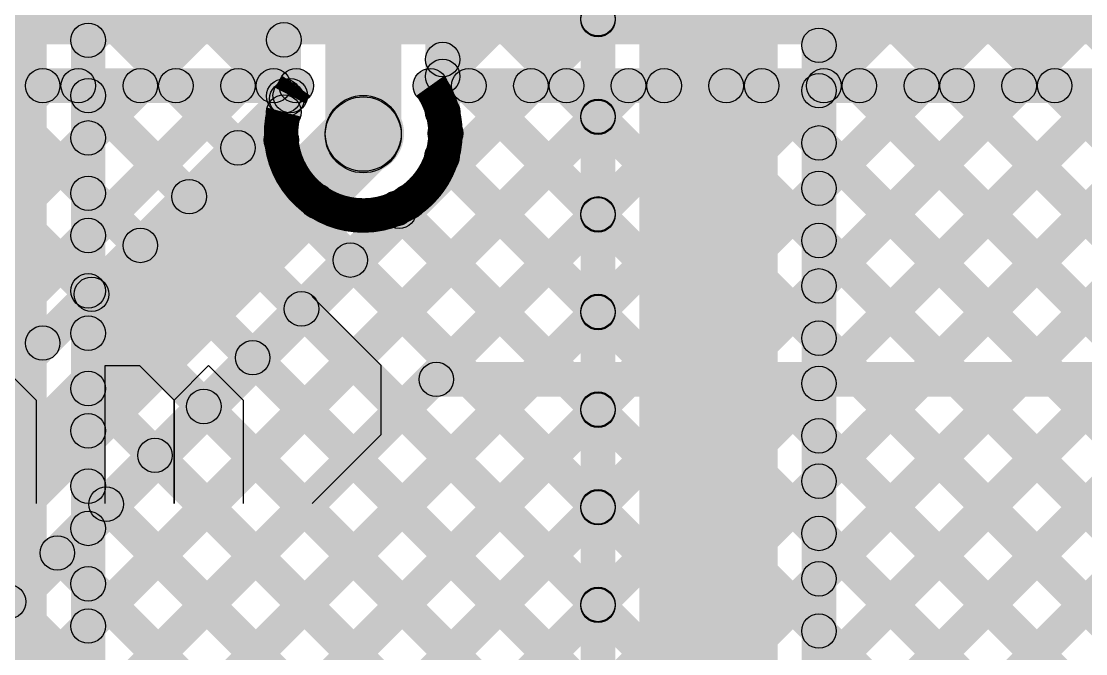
# Model space of a CAD drawing. Header units: millimetres. Extents: x -0.22 to 4.11, y -0.25 to 2.01.
# Drawn here: x 2.0542 to 2.3625, y 1.1756 to 1.3589 of the extents above; entities that cross this region are included whole.
import ezdxf

# ---------------------------------------------------------------- set-up
doc = ezdxf.new("R2010")
doc.units = ezdxf.units.MM
doc.header["$MEASUREMENT"] = 0
for name, color, linetype in [('BottomLayer', 5, 'Continuous'), ('Mechanical1', 6, 'Continuous'), ('TopLayer', 1, 'Continuous'), ('ViaHoleLayer', 16, 'Continuous')]:
    doc.layers.add(name, color=color, linetype=linetype)

msp = doc.modelspace()

# ---------------------------------------------------------------- hatches: boundary and pattern name
at = {"layer": 'BottomLayer'}
for points in [[(2.16422, 1.32642), (2.14222, 1.32642), (2.14222, 1.77713), (2.16422, 1.77713)], [(2.27322, 0.93203), (2.23322, 0.93203), (2.23322, 1.77713), (2.27322, 1.77713)], [(2.28875, 1.33525), (2.28168, 1.34232), (2.687, 1.74763), (2.69407, 1.74056)], [(2.28875, 1.33525), (2.28168, 1.34232), (2.687, 1.74763), (2.69407, 1.74056)], [(2.28875, 1.30696), (2.28168, 1.31403), (2.71527, 1.74762), (2.72234, 1.74055)], [(2.28875, 1.30696), (2.28168, 1.31403), (2.71527, 1.74762), (2.72234, 1.74055)], [(2.28875, 1.27868), (2.28168, 1.28575), (2.74354, 1.7476), (2.75061, 1.74053)], [(2.28875, 1.27868), (2.28168, 1.28575), (2.74354, 1.7476), (2.75061, 1.74053)], [(2.28875, 1.25039), (2.28168, 1.25746), (2.77181, 1.74759), (2.77888, 1.74052)], [(2.28875, 1.25039), (2.28168, 1.25746), (2.77181, 1.74759), (2.77888, 1.74052)], [(2.28875, 1.22211), (2.28168, 1.22918), (2.80007, 1.74757), (2.80715, 1.7405)], [(2.28875, 1.22211), (2.28168, 1.22918), (2.80007, 1.74757), (2.80715, 1.7405)], [(2.28875, 1.19382), (2.28168, 1.2009), (2.82834, 1.74756), (2.83542, 1.74049)], [(2.28875, 1.19382), (2.28168, 1.2009), (2.82834, 1.74756), (2.83542, 1.74049)], [(2.28875, 1.16554), (2.28168, 1.17261), (2.85661, 1.74754), (2.86369, 1.74047)], [(2.28875, 1.16554), (2.28168, 1.17261), (2.85661, 1.74754), (2.86369, 1.74047)], [(2.28875, 1.13726), (2.28168, 1.14433), (2.88488, 1.74753), (2.89195, 1.74046)], [(2.28875, 1.13726), (2.28168, 1.14433), (2.88488, 1.74753), (2.89195, 1.74046)], [(2.28875, 1.10897), (2.28168, 1.11604), (2.91315, 1.74751), (2.92022, 1.74044)], [(2.28875, 1.10897), (2.28168, 1.11604), (2.91315, 1.74751), (2.92022, 1.74044)], [(2.22622, 0.94529), (2.21622, 0.94529), (2.21622, 1.74434), (2.22622, 1.74434)], [(2.22622, 0.94529), (2.21622, 0.94529), (2.21622, 1.74434), (2.22622, 1.74434)], [(2.29022, 0.93203), (2.28022, 0.93203), (2.28022, 1.74431), (2.29022, 1.74431)], [(2.29022, 0.93203), (2.28022, 0.93203), (2.28022, 1.74431), (2.29022, 1.74431)], [(2.13522, 1.33258), (2.12522, 1.33258), (2.12522, 1.74021), (2.13522, 1.74021)], [(2.13522, 1.33258), (2.12522, 1.33258), (2.12522, 1.74021), (2.13522, 1.74021)], [(2.18122, 1.33258), (2.17122, 1.33258), (2.17122, 1.74021), (2.18122, 1.74021)], [(2.18122, 1.33258), (2.17122, 1.33258), (2.17122, 1.74021), (2.18122, 1.74021)], [(2.06153, 0.97772), (2.03953, 0.97772), (2.03953, 1.69911), (2.06153, 1.69911)], [(2.07853, 0.97772), (2.06853, 0.97772), (2.06853, 1.6922), (2.07853, 1.6922)], [(2.07853, 0.97772), (2.06853, 0.97772), (2.06853, 1.6922), (2.07853, 1.6922)], [(2.28168, 1.43324), (2.28875, 1.44031), (3.71114, 0.01792), (3.70407, 0.01085)], [(2.28168, 1.43324), (2.28875, 1.44031), (3.71114, 0.01792), (3.70407, 0.01085)], [(2.07707, 1.34983), (2.07, 1.35691), (2.12668, 1.41359), (2.13375, 1.40652)], [(2.07707, 1.34983), (2.07, 1.35691), (2.12668, 1.41359), (2.13375, 1.40652)], [(2.28168, 1.40496), (2.28875, 1.41203), (3.68286, 0.01792), (3.67579, 0.01085)], [(2.28168, 1.40496), (2.28875, 1.41203), (3.68286, 0.01792), (3.67579, 0.01085)], [(2.17268, 1.40082), (2.17975, 1.40789), (2.22475, 1.36289), (2.21768, 1.35582)], [(2.17268, 1.40082), (2.17975, 1.40789), (2.22475, 1.36289), (2.21768, 1.35582)], [(2.07, 1.39037), (2.07707, 1.39744), (2.13375, 1.34076), (2.12668, 1.33368)], [(2.07, 1.39037), (2.07707, 1.39744), (2.13375, 1.34076), (2.12668, 1.33368)], [(2.17975, 1.33938), (2.17268, 1.34645), (2.21768, 1.39145), (2.22475, 1.38438)], [(2.17975, 1.33938), (2.17268, 1.34645), (2.21768, 1.39145), (2.22475, 1.38438)], [(2.07707, 1.32155), (2.07, 1.32862), (2.12668, 1.38531), (2.13375, 1.37824)], [(2.07707, 1.32155), (2.07, 1.32862), (2.12668, 1.38531), (2.13375, 1.37824)], [(2.28168, 1.37667), (2.28875, 1.38375), (3.65458, 0.01792), (3.6475, 0.01085)], [(2.28168, 1.37667), (2.28875, 1.38375), (3.65458, 0.01792), (3.6475, 0.01085)], [(2.17268, 1.37254), (2.17975, 1.37961), (2.22475, 1.33461), (2.21768, 1.32754)], [(2.17268, 1.37254), (2.17975, 1.37961), (2.22475, 1.33461), (2.21768, 1.32754)], [(2.07, 1.36208), (2.07707, 1.36916), (2.22475, 1.22147), (2.21768, 1.2144)], [(2.07, 1.36208), (2.07707, 1.36916), (2.22475, 1.22147), (2.21768, 1.2144)], [(2.07707, 1.20841), (2.07, 1.21548), (2.21768, 1.36317), (2.22475, 1.3561)], [(2.07707, 1.20841), (2.07, 1.21548), (2.21768, 1.36317), (2.22475, 1.3561)], [(2.07707, 1.29327), (2.07, 1.30034), (2.12668, 1.35702), (2.13375, 1.34995)], [(2.07707, 1.29327), (2.07, 1.30034), (2.12668, 1.35702), (2.13375, 1.34995)], [(2.28168, 1.34839), (2.28875, 1.35546), (3.62629, 0.01792), (3.61922, 0.01085)], [(2.28168, 1.34839), (2.28875, 1.35546), (3.62629, 0.01792), (3.61922, 0.01085)], [(2.17268, 1.34425), (2.17975, 1.35132), (2.22475, 1.30632), (2.21768, 1.29925)], [(2.17268, 1.34425), (2.17975, 1.35132), (2.22475, 1.30632), (2.21768, 1.29925)], [(2.07, 1.3338), (2.07707, 1.34087), (2.22475, 1.19319), (2.21768, 1.18612)], [(2.07, 1.3338), (2.07707, 1.34087), (2.22475, 1.19319), (2.21768, 1.18612)], [(2.07707, 1.18013), (2.07, 1.1872), (2.21768, 1.33489), (2.22475, 1.32781)], [(2.07707, 1.18013), (2.07, 1.1872), (2.21768, 1.33489), (2.22475, 1.32781)], [(2.07707, 1.26498), (2.07, 1.27205), (2.12595, 1.32801), (2.13302, 1.32094)], [(2.07707, 1.26498), (2.07, 1.27205), (2.12595, 1.32801), (2.13302, 1.32094)], [(2.28168, 1.32011), (2.28875, 1.32718), (3.59801, 0.01792), (3.59094, 0.01085)], [(2.28168, 1.32011), (2.28875, 1.32718), (3.59801, 0.01792), (3.59094, 0.01085)], [(2.17252, 1.31613), (2.17959, 1.3232), (2.22475, 1.27804), (2.21768, 1.27097)], [(2.17252, 1.31613), (2.17959, 1.3232), (2.22475, 1.27804), (2.21768, 1.27097)], [(2.07, 1.30552), (2.07707, 1.31259), (2.22475, 1.1649), (2.21768, 1.15783)], [(2.07, 1.30552), (2.07707, 1.31259), (2.22475, 1.1649), (2.21768, 1.15783)], [(2.07707, 1.2367), (2.07, 1.24377), (2.13641, 1.31018), (2.14348, 1.30311)], [(2.07707, 1.2367), (2.07, 1.24377), (2.13641, 1.31018), (2.14348, 1.30311)], [(2.15928, 1.30109), (2.16635, 1.30816), (2.22475, 1.24975), (2.21768, 1.24268)], [(2.15928, 1.30109), (2.16635, 1.30816), (2.22475, 1.24975), (2.21768, 1.24268)], [(2.07707, 1.15184), (2.07, 1.15892), (2.21768, 1.3066), (2.22475, 1.29953)], [(2.07707, 1.15184), (2.07, 1.15892), (2.21768, 1.3066), (2.22475, 1.29953)], [(2.28168, 1.29182), (2.28875, 1.29889), (3.56972, 0.01792), (3.56265, 0.01085)], [(2.28168, 1.29182), (2.28875, 1.29889), (3.56972, 0.01792), (3.56265, 0.01085)], [(2.07, 1.27723), (2.07707, 1.2843), (2.22475, 1.13662), (2.21768, 1.12955)], [(2.07, 1.27723), (2.07707, 1.2843), (2.22475, 1.13662), (2.21768, 1.12955)], [(2.07707, 1.12356), (2.07, 1.13063), (2.21768, 1.27832), (2.22475, 1.27125)], [(2.07707, 1.12356), (2.07, 1.13063), (2.21768, 1.27832), (2.22475, 1.27125)], [(2.28168, 1.26354), (2.28875, 1.27061), (3.54144, 0.01792), (3.53437, 0.01085)], [(2.28168, 1.26354), (2.28875, 1.27061), (3.54144, 0.01792), (3.53437, 0.01085)], [(2.07, 1.24895), (2.07707, 1.25602), (2.22475, 1.10833), (2.21768, 1.10126)], [(2.07, 1.24895), (2.07707, 1.25602), (2.22475, 1.10833), (2.21768, 1.10126)], [(2.07707, 1.09528), (2.07, 1.10235), (2.21768, 1.25003), (2.22475, 1.24296)], [(2.07707, 1.09528), (2.07, 1.10235), (2.21768, 1.25003), (2.22475, 1.24296)], [(2.28168, 1.23525), (2.28875, 1.24232), (3.51315, 0.01792), (3.50608, 0.01085)], [(2.28168, 1.23525), (2.28875, 1.24232), (3.51315, 0.01792), (3.50608, 0.01085)], [(2.07, 1.22066), (2.07707, 1.22773), (2.22475, 1.08005), (2.21768, 1.07298)], [(2.07, 1.22066), (2.07707, 1.22773), (2.22475, 1.08005), (2.21768, 1.07298)], [(2.07707, 1.06699), (2.07, 1.07406), (2.21768, 1.22175), (2.22475, 1.21468)], [(2.07707, 1.06699), (2.07, 1.07406), (2.21768, 1.22175), (2.22475, 1.21468)], [(2.28168, 1.20697), (2.28875, 1.21404), (3.48487, 0.01792), (3.4778, 0.01085)], [(2.28168, 1.20697), (2.28875, 1.21404), (3.48487, 0.01792), (3.4778, 0.01085)], [(2.07, 1.19238), (2.07707, 1.19945), (2.22475, 1.05176), (2.21768, 1.04469)], [(2.07, 1.19238), (2.07707, 1.19945), (2.22475, 1.05176), (2.21768, 1.04469)], [(2.07707, 1.03871), (2.07, 1.04578), (2.21768, 1.19346), (2.22475, 1.18639)], [(2.07707, 1.03871), (2.07, 1.04578), (2.21768, 1.19346), (2.22475, 1.18639)], [(2.28168, 1.17868), (2.28875, 1.18575), (3.45659, 0.01792), (3.44951, 0.01085)], [(2.28168, 1.17868), (2.28875, 1.18575), (3.45659, 0.01792), (3.44951, 0.01085)]]:
    msp.add_hatch(color=5, dxfattribs=at).paths.add_polyline_path(points)
h = msp.add_hatch(color=5, dxfattribs=at)
edge = h.paths.add_edge_path()
edge.add_arc((2.22122, 1.35963), 0.005, 0, 360)
h = msp.add_hatch(color=5, dxfattribs=at)
edge = h.paths.add_edge_path()
edge.add_arc((2.22122, 1.35963), 0.005, 0, 360)
h = msp.add_hatch(color=5, dxfattribs=at)
edge = h.paths.add_edge_path()
edge.add_arc((2.22122, 1.35936), 0.005, 0, 360)
h = msp.add_hatch(color=5, dxfattribs=at)
edge = h.paths.add_edge_path()
edge.add_arc((2.22122, 1.35936), 0.005, 0, 360)
h = msp.add_hatch(color=5, dxfattribs=at)
edge = h.paths.add_edge_path()
edge.add_arc((2.07353, 1.35337), 0.005, 0, 360)
h = msp.add_hatch(color=5, dxfattribs=at)
edge = h.paths.add_edge_path()
edge.add_arc((2.07353, 1.35337), 0.005, 0, 360)
h = msp.add_hatch(color=5, dxfattribs=at)
edge = h.paths.add_edge_path()
edge.add_arc((2.13022, 1.35349), 0.005, 0, 360)
h = msp.add_hatch(color=5, dxfattribs=at)
edge = h.paths.add_edge_path()
edge.add_arc((2.13022, 1.35349), 0.005, 0, 360)
h = msp.add_hatch(color=5, dxfattribs=at)
edge = h.paths.add_edge_path()
edge.add_arc((2.28522, 1.35193), 0.005, 0, 360)
h = msp.add_hatch(color=5, dxfattribs=at)
edge = h.paths.add_edge_path()
edge.add_arc((2.28522, 1.35193), 0.005, 0, 360)
h = msp.add_hatch(color=5, dxfattribs=at)
edge = h.paths.add_edge_path()
edge.add_arc((2.17622, 1.34779), 0.005, 0, 360)
h = msp.add_hatch(color=5, dxfattribs=at)
edge = h.paths.add_edge_path()
edge.add_arc((2.17622, 1.34779), 0.005, 0, 360)
h = msp.add_hatch(color=5, dxfattribs=at)
edge = h.paths.add_edge_path()
edge.add_arc((2.17622, 1.34292), 0.005, 0, 360)
h = msp.add_hatch(color=5, dxfattribs=at)
edge = h.paths.add_edge_path()
edge.add_arc((2.17622, 1.34292), 0.005, 0, 360)
h = msp.add_hatch(color=5, dxfattribs=at)
edge = h.paths.add_edge_path()
edge.add_arc((2.07353, 1.33734), 0.005, 0, 360)
h = msp.add_hatch(color=5, dxfattribs=at)
edge = h.paths.add_edge_path()
edge.add_arc((2.07353, 1.33734), 0.005, 0, 360)
h = msp.add_hatch(color=5, dxfattribs=at)
edge = h.paths.add_edge_path()
edge.add_arc((2.13022, 1.33722), 0.005, 0, 360)
h = msp.add_hatch(color=5, dxfattribs=at)
edge = h.paths.add_edge_path()
edge.add_arc((2.13022, 1.33722), 0.005, 0, 360)
h = msp.add_hatch(color=5, dxfattribs=at)
edge = h.paths.add_edge_path()
edge.add_arc((2.28522, 1.33878), 0.005, 0, 360)
h = msp.add_hatch(color=5, dxfattribs=at)
edge = h.paths.add_edge_path()
edge.add_arc((2.28522, 1.33878), 0.005, 0, 360)
h = msp.add_hatch(color=5, dxfattribs=at)
edge = h.paths.add_edge_path()
edge.add_arc((2.15322, 1.32642), 0.01181, 0, 360)
h = msp.add_hatch(color=5, dxfattribs=at)
edge = h.paths.add_edge_path()
edge.add_arc((2.13022, 1.33258), 0.005, 0, 360)
h = msp.add_hatch(color=5, dxfattribs=at)
edge = h.paths.add_edge_path()
edge.add_arc((2.13022, 1.33258), 0.005, 0, 360)
h = msp.add_hatch(color=5, dxfattribs=at)
edge = h.paths.add_edge_path()
edge.add_arc((2.13022, 1.33258), 0.005, 0, 360)
h = msp.add_hatch(color=5, dxfattribs=at)
edge = h.paths.add_edge_path()
edge.add_arc((2.13022, 1.33258), 0.005, 0, 360)
h = msp.add_hatch(color=5, dxfattribs=at)
edge = h.paths.add_edge_path()
edge.add_arc((2.15322, 1.32642), 0.011, 0, 360)
h = msp.add_hatch(color=5, dxfattribs=at)
edge = h.paths.add_edge_path()
edge.add_arc((2.17622, 1.33258), 0.005, 0, 360)
h = msp.add_hatch(color=5, dxfattribs=at)
edge = h.paths.add_edge_path()
edge.add_arc((2.17622, 1.33258), 0.005, 0, 360)
h = msp.add_hatch(color=5, dxfattribs=at)
edge = h.paths.add_edge_path()
edge.add_arc((2.17622, 1.33258), 0.005, 0, 360)
h = msp.add_hatch(color=5, dxfattribs=at)
edge = h.paths.add_edge_path()
edge.add_arc((2.17622, 1.33258), 0.005, 0, 360)
h = msp.add_hatch(color=5, dxfattribs=at)
edge = h.paths.add_edge_path()
edge.add_arc((2.22122, 1.33135), 0.005, 0, 360)
h = msp.add_hatch(color=5, dxfattribs=at)
edge = h.paths.add_edge_path()
edge.add_arc((2.22122, 1.33135), 0.005, 0, 360)
h = msp.add_hatch(color=5, dxfattribs=at)
edge = h.paths.add_edge_path()
edge.add_arc((2.22122, 1.33107), 0.005, 0, 360)
h = msp.add_hatch(color=5, dxfattribs=at)
edge = h.paths.add_edge_path()
edge.add_arc((2.22122, 1.33107), 0.005, 0, 360)
h = msp.add_hatch(color=5, dxfattribs=at)
edge = h.paths.add_edge_path()
edge.add_arc((2.07353, 1.32509), 0.005, 0, 360)
h = msp.add_hatch(color=5, dxfattribs=at)
edge = h.paths.add_edge_path()
edge.add_arc((2.07353, 1.32509), 0.005, 0, 360)
h = msp.add_hatch(color=5, dxfattribs=at)
edge = h.paths.add_edge_path()
edge.add_arc((2.12949, 1.32447), 0.005, 0, 360)
h = msp.add_hatch(color=5, dxfattribs=at)
edge = h.paths.add_edge_path()
edge.add_arc((2.12949, 1.32447), 0.005, 0, 360)
h = msp.add_hatch(color=5, dxfattribs=at)
edge = h.paths.add_edge_path()
edge.add_arc((2.17703, 1.32642), 0.005, 0, 360)
h = msp.add_hatch(color=5, dxfattribs=at)
edge = h.paths.add_edge_path()
edge.add_arc((2.17703, 1.32642), 0.005, 0, 360)
h = msp.add_hatch(color=5, dxfattribs=at)
edge = h.paths.add_edge_path()
edge.add_arc((2.17703, 1.32642), 0.005, 0, 360)
h = msp.add_hatch(color=5, dxfattribs=at)
edge = h.paths.add_edge_path()
edge.add_arc((2.17703, 1.32642), 0.005, 0, 360)
h = msp.add_hatch(color=5, dxfattribs=at)
edge = h.paths.add_edge_path()
edge.add_arc((2.28522, 1.32364), 0.005, 0, 360)
h = msp.add_hatch(color=5, dxfattribs=at)
edge = h.paths.add_edge_path()
edge.add_arc((2.28522, 1.32364), 0.005, 0, 360)
h = msp.add_hatch(color=5, dxfattribs=at)
edge = h.paths.add_edge_path()
edge.add_arc((2.17605, 1.31967), 0.005, 0, 360)
h = msp.add_hatch(color=5, dxfattribs=at)
edge = h.paths.add_edge_path()
edge.add_arc((2.17605, 1.31967), 0.005, 0, 360)
h = msp.add_hatch(color=5, dxfattribs=at)
edge = h.paths.add_edge_path()
edge.add_arc((2.07353, 1.30905), 0.005, 0, 360)
h = msp.add_hatch(color=5, dxfattribs=at)
edge = h.paths.add_edge_path()
edge.add_arc((2.07353, 1.30905), 0.005, 0, 360)
h = msp.add_hatch(color=5, dxfattribs=at)
edge = h.paths.add_edge_path()
edge.add_arc((2.28522, 1.3105), 0.005, 0, 360)
h = msp.add_hatch(color=5, dxfattribs=at)
edge = h.paths.add_edge_path()
edge.add_arc((2.28522, 1.3105), 0.005, 0, 360)
h = msp.add_hatch(color=5, dxfattribs=at)
edge = h.paths.add_edge_path()
edge.add_arc((2.13995, 1.30665), 0.005, 0, 360)
h = msp.add_hatch(color=5, dxfattribs=at)
edge = h.paths.add_edge_path()
edge.add_arc((2.13995, 1.30665), 0.005, 0, 360)
h = msp.add_hatch(color=5, dxfattribs=at)
edge = h.paths.add_edge_path()
edge.add_arc((2.16281, 1.30462), 0.005, 0, 360)
h = msp.add_hatch(color=5, dxfattribs=at)
edge = h.paths.add_edge_path()
edge.add_arc((2.16281, 1.30462), 0.005, 0, 360)
h = msp.add_hatch(color=5, dxfattribs=at)
edge = h.paths.add_edge_path()
edge.add_arc((2.22122, 1.30307), 0.005, 0, 360)
h = msp.add_hatch(color=5, dxfattribs=at)
edge = h.paths.add_edge_path()
edge.add_arc((2.22122, 1.30307), 0.005, 0, 360)
h = msp.add_hatch(color=5, dxfattribs=at)
edge = h.paths.add_edge_path()
edge.add_arc((2.22122, 1.30279), 0.005, 0, 360)
h = msp.add_hatch(color=5, dxfattribs=at)
edge = h.paths.add_edge_path()
edge.add_arc((2.22122, 1.30279), 0.005, 0, 360)
h = msp.add_hatch(color=5, dxfattribs=at)
edge = h.paths.add_edge_path()
edge.add_arc((2.07353, 1.2968), 0.005, 0, 360)
h = msp.add_hatch(color=5, dxfattribs=at)
edge = h.paths.add_edge_path()
edge.add_arc((2.07353, 1.2968), 0.005, 0, 360)
h = msp.add_hatch(color=5, dxfattribs=at)
edge = h.paths.add_edge_path()
edge.add_arc((2.28522, 1.29536), 0.005, 0, 360)
h = msp.add_hatch(color=5, dxfattribs=at)
edge = h.paths.add_edge_path()
edge.add_arc((2.28522, 1.29536), 0.005, 0, 360)
h = msp.add_hatch(color=5, dxfattribs=at)
edge = h.paths.add_edge_path()
edge.add_arc((2.28522, 1.28221), 0.005, 0, 360)
h = msp.add_hatch(color=5, dxfattribs=at)
edge = h.paths.add_edge_path()
edge.add_arc((2.28522, 1.28221), 0.005, 0, 360)
h = msp.add_hatch(color=5, dxfattribs=at)
edge = h.paths.add_edge_path()
edge.add_arc((2.07353, 1.28077), 0.005, 0, 360)
h = msp.add_hatch(color=5, dxfattribs=at)
edge = h.paths.add_edge_path()
edge.add_arc((2.07353, 1.28077), 0.005, 0, 360)
h = msp.add_hatch(color=5, dxfattribs=at)
edge = h.paths.add_edge_path()
edge.add_arc((2.22122, 1.27478), 0.005, 0, 360)
h = msp.add_hatch(color=5, dxfattribs=at)
edge = h.paths.add_edge_path()
edge.add_arc((2.22122, 1.27478), 0.005, 0, 360)
h = msp.add_hatch(color=5, dxfattribs=at)
edge = h.paths.add_edge_path()
edge.add_arc((2.22122, 1.2745), 0.005, 0, 360)
h = msp.add_hatch(color=5, dxfattribs=at)
edge = h.paths.add_edge_path()
edge.add_arc((2.22122, 1.2745), 0.005, 0, 360)
h = msp.add_hatch(color=5, dxfattribs=at)
edge = h.paths.add_edge_path()
edge.add_arc((2.07353, 1.26852), 0.005, 0, 360)
h = msp.add_hatch(color=5, dxfattribs=at)
edge = h.paths.add_edge_path()
edge.add_arc((2.07353, 1.26852), 0.005, 0, 360)
h = msp.add_hatch(color=5, dxfattribs=at)
edge = h.paths.add_edge_path()
edge.add_arc((2.28522, 1.26707), 0.005, 0, 360)
h = msp.add_hatch(color=5, dxfattribs=at)
edge = h.paths.add_edge_path()
edge.add_arc((2.28522, 1.26707), 0.005, 0, 360)
h = msp.add_hatch(color=5, dxfattribs=at)
edge = h.paths.add_edge_path()
edge.add_arc((2.28522, 1.25393), 0.005, 0, 360)
h = msp.add_hatch(color=5, dxfattribs=at)
edge = h.paths.add_edge_path()
edge.add_arc((2.28522, 1.25393), 0.005, 0, 360)
h = msp.add_hatch(color=5, dxfattribs=at)
edge = h.paths.add_edge_path()
edge.add_arc((2.07353, 1.25248), 0.005, 0, 360)
h = msp.add_hatch(color=5, dxfattribs=at)
edge = h.paths.add_edge_path()
edge.add_arc((2.07353, 1.25248), 0.005, 0, 360)
h = msp.add_hatch(color=5, dxfattribs=at)
edge = h.paths.add_edge_path()
edge.add_arc((2.22122, 1.2465), 0.005, 0, 360)
h = msp.add_hatch(color=5, dxfattribs=at)
edge = h.paths.add_edge_path()
edge.add_arc((2.22122, 1.2465), 0.005, 0, 360)
h = msp.add_hatch(color=5, dxfattribs=at)
edge = h.paths.add_edge_path()
edge.add_arc((2.22122, 1.24622), 0.005, 0, 360)
h = msp.add_hatch(color=5, dxfattribs=at)
edge = h.paths.add_edge_path()
edge.add_arc((2.22122, 1.24622), 0.005, 0, 360)
h = msp.add_hatch(color=5, dxfattribs=at)
edge = h.paths.add_edge_path()
edge.add_arc((2.07353, 1.24023), 0.005, 0, 360)
h = msp.add_hatch(color=5, dxfattribs=at)
edge = h.paths.add_edge_path()
edge.add_arc((2.07353, 1.24023), 0.005, 0, 360)
h = msp.add_hatch(color=5, dxfattribs=at)
edge = h.paths.add_edge_path()
edge.add_arc((2.28522, 1.23879), 0.005, 0, 360)
h = msp.add_hatch(color=5, dxfattribs=at)
edge = h.paths.add_edge_path()
edge.add_arc((2.28522, 1.23879), 0.005, 0, 360)
h = msp.add_hatch(color=5, dxfattribs=at)
edge = h.paths.add_edge_path()
edge.add_arc((2.28522, 1.22564), 0.005, 0, 360)
h = msp.add_hatch(color=5, dxfattribs=at)
edge = h.paths.add_edge_path()
edge.add_arc((2.28522, 1.22564), 0.005, 0, 360)
h = msp.add_hatch(color=5, dxfattribs=at)
edge = h.paths.add_edge_path()
edge.add_arc((2.07353, 1.2242), 0.005, 0, 360)
h = msp.add_hatch(color=5, dxfattribs=at)
edge = h.paths.add_edge_path()
edge.add_arc((2.07353, 1.2242), 0.005, 0, 360)
h = msp.add_hatch(color=5, dxfattribs=at)
edge = h.paths.add_edge_path()
edge.add_arc((2.22122, 1.21821), 0.005, 0, 360)
h = msp.add_hatch(color=5, dxfattribs=at)
edge = h.paths.add_edge_path()
edge.add_arc((2.22122, 1.21821), 0.005, 0, 360)
h = msp.add_hatch(color=5, dxfattribs=at)
edge = h.paths.add_edge_path()
edge.add_arc((2.22122, 1.21794), 0.005, 0, 360)
h = msp.add_hatch(color=5, dxfattribs=at)
edge = h.paths.add_edge_path()
edge.add_arc((2.22122, 1.21794), 0.005, 0, 360)
h = msp.add_hatch(color=5, dxfattribs=at)
edge = h.paths.add_edge_path()
edge.add_arc((2.07353, 1.21195), 0.005, 0, 360)
h = msp.add_hatch(color=5, dxfattribs=at)
edge = h.paths.add_edge_path()
edge.add_arc((2.07353, 1.21195), 0.005, 0, 360)
h = msp.add_hatch(color=5, dxfattribs=at)
edge = h.paths.add_edge_path()
edge.add_arc((2.28522, 1.2105), 0.005, 0, 360)
h = msp.add_hatch(color=5, dxfattribs=at)
edge = h.paths.add_edge_path()
edge.add_arc((2.28522, 1.2105), 0.005, 0, 360)
h = msp.add_hatch(color=5, dxfattribs=at)
edge = h.paths.add_edge_path()
edge.add_arc((2.07353, 1.19591), 0.005, 0, 360)
h = msp.add_hatch(color=5, dxfattribs=at)
edge = h.paths.add_edge_path()
edge.add_arc((2.07353, 1.19591), 0.005, 0, 360)
h = msp.add_hatch(color=5, dxfattribs=at)
edge = h.paths.add_edge_path()
edge.add_arc((2.28522, 1.19736), 0.005, 0, 360)
h = msp.add_hatch(color=5, dxfattribs=at)
edge = h.paths.add_edge_path()
edge.add_arc((2.28522, 1.19736), 0.005, 0, 360)
h = msp.add_hatch(color=5, dxfattribs=at)
edge = h.paths.add_edge_path()
edge.add_arc((2.22122, 1.18993), 0.005, 0, 360)
h = msp.add_hatch(color=5, dxfattribs=at)
edge = h.paths.add_edge_path()
edge.add_arc((2.22122, 1.18993), 0.005, 0, 360)
h = msp.add_hatch(color=5, dxfattribs=at)
edge = h.paths.add_edge_path()
edge.add_arc((2.22122, 1.18965), 0.005, 0, 360)
h = msp.add_hatch(color=5, dxfattribs=at)
edge = h.paths.add_edge_path()
edge.add_arc((2.22122, 1.18965), 0.005, 0, 360)
h = msp.add_hatch(color=5, dxfattribs=at)
edge = h.paths.add_edge_path()
edge.add_arc((2.07353, 1.18366), 0.005, 0, 360)
h = msp.add_hatch(color=5, dxfattribs=at)
edge = h.paths.add_edge_path()
edge.add_arc((2.07353, 1.18366), 0.005, 0, 360)
h = msp.add_hatch(color=5, dxfattribs=at)
edge = h.paths.add_edge_path()
edge.add_arc((2.28522, 1.18222), 0.005, 0, 360)
h = msp.add_hatch(color=5, dxfattribs=at)
edge = h.paths.add_edge_path()
edge.add_arc((2.28522, 1.18222), 0.005, 0, 360)
at = {"layer": 'Mechanical1'}
h = msp.add_hatch(color=6, dxfattribs=at)
edge = h.paths.add_edge_path()
edge.add_arc((2.17439, 1.25513), 0.005, 0, 360)
msp.add_hatch(color=6, dxfattribs=at).paths.add_polyline_path([(2.17439, 1.25013), (2.17439, 1.26013), (3.09542, 1.26013), (3.09542, 1.25013)])
at = {"layer": 'TopLayer'}
for points in [[(1.91627, 1.35221), (1.91627, 1.37421), (3.54317, 1.37421), (3.54317, 1.35221)], [(1.91627, 1.33521), (1.91627, 1.34521), (2.13381, 1.34521), (2.13381, 1.33521)], [(1.91627, 1.33521), (1.91627, 1.34521), (2.13381, 1.34521), (2.13381, 1.33521)], [(2.17263, 1.33521), (2.17263, 1.34521), (3.54317, 1.34521), (3.54317, 1.33521)], [(2.17263, 1.33521), (2.17263, 1.34521), (3.54317, 1.34521), (3.54317, 1.33521)], [(1.77975, 1.05252), (1.77268, 1.05959), (2.05683, 1.34374), (2.0639, 1.33667)], [(1.77975, 0.99595), (1.77268, 1.00302), (2.1134, 1.34374), (2.12047, 1.33667)], [(1.77975, 1.02424), (1.77268, 1.03131), (2.08512, 1.34374), (2.09219, 1.33667)], [(1.77975, 1.05252), (1.77268, 1.05959), (2.05683, 1.34374), (2.0639, 1.33667)], [(1.77975, 0.99595), (1.77268, 1.00302), (2.1134, 1.34374), (2.12047, 1.33667)], [(1.77975, 1.02424), (1.77268, 1.03131), (2.08512, 1.34374), (2.09219, 1.33667)], [(1.88207, 1.01341), (1.875, 1.02048), (2.19825, 1.34374), (2.20533, 1.33667)], [(1.88207, 0.98513), (1.875, 0.9922), (2.22654, 1.34374), (2.23361, 1.33667)], [(1.88207, 1.01341), (1.875, 1.02048), (2.19825, 1.34374), (2.20533, 1.33667)], [(1.88207, 0.98513), (1.875, 0.9922), (2.22654, 1.34374), (2.23361, 1.33667)], [(1.96071, 1.03549), (1.95364, 1.04256), (2.25482, 1.34374), (2.26189, 1.33667)], [(1.96071, 1.03549), (1.95364, 1.04256), (2.25482, 1.34374), (2.26189, 1.33667)], [(1.97739, 1.02388), (1.97032, 1.03095), (2.28311, 1.34374), (2.29018, 1.33667)], [(1.97739, 1.02388), (1.97032, 1.03095), (2.28311, 1.34374), (2.29018, 1.33667)], [(1.98227, 1.33667), (1.98934, 1.34374), (2.0639, 1.26919), (2.05683, 1.26212)], [(1.98227, 1.33667), (1.98934, 1.34374), (2.0639, 1.26919), (2.05683, 1.26212)], [(1.98965, 1.00786), (1.98258, 1.01493), (2.31139, 1.34374), (2.31846, 1.33667)], [(1.98965, 1.00786), (1.98258, 1.01493), (2.31139, 1.34374), (2.31846, 1.33667)], [(1.99099, 0.86778), (1.98392, 0.87485), (2.45281, 1.34374), (2.45988, 1.33667)], [(1.99099, 0.83949), (1.98392, 0.84656), (2.4811, 1.34374), (2.48817, 1.33667)], [(1.99099, 0.92434), (1.98392, 0.93142), (2.39624, 1.34374), (2.40332, 1.33667)], [(1.99099, 0.98091), (1.98392, 0.98798), (2.33968, 1.34374), (2.34675, 1.33667)], [(1.99099, 0.81121), (1.98392, 0.81828), (2.50938, 1.34374), (2.51645, 1.33667)], [(1.99099, 0.95263), (1.98392, 0.9597), (2.36796, 1.34374), (2.37503, 1.33667)], [(1.99099, 0.89606), (1.98392, 0.90313), (2.42453, 1.34374), (2.4316, 1.33667)], [(1.99099, 0.86778), (1.98392, 0.87485), (2.45281, 1.34374), (2.45988, 1.33667)], [(1.99099, 0.83949), (1.98392, 0.84656), (2.4811, 1.34374), (2.48817, 1.33667)], [(1.99099, 0.92434), (1.98392, 0.93142), (2.39624, 1.34374), (2.40332, 1.33667)], [(1.99099, 0.98091), (1.98392, 0.98798), (2.33968, 1.34374), (2.34675, 1.33667)], [(1.99099, 0.81121), (1.98392, 0.81828), (2.50938, 1.34374), (2.51645, 1.33667)], [(1.99099, 0.95263), (1.98392, 0.9597), (2.36796, 1.34374), (2.37503, 1.33667)], [(1.99099, 0.89606), (1.98392, 0.90313), (2.42453, 1.34374), (2.4316, 1.33667)], [(2.01056, 1.33667), (2.01763, 1.34374), (2.07804, 1.28333), (2.07097, 1.27626)], [(2.01056, 1.33667), (2.01763, 1.34374), (2.07804, 1.28333), (2.07097, 1.27626)], [(2.03884, 1.33667), (2.04591, 1.34374), (2.09218, 1.29747), (2.08511, 1.2904)], [(2.03884, 1.33667), (2.04591, 1.34374), (2.09218, 1.29747), (2.08511, 1.2904)], [(2.06713, 1.33667), (2.0742, 1.34374), (2.10633, 1.31161), (2.09926, 1.30454)], [(2.06713, 1.33667), (2.0742, 1.34374), (2.10633, 1.31161), (2.09926, 1.30454)], [(2.09541, 1.33667), (2.10248, 1.34374), (2.12047, 1.32576), (2.1134, 1.31868)], [(2.09541, 1.33667), (2.10248, 1.34374), (2.12047, 1.32576), (2.1134, 1.31868)], [(2.1237, 1.33667), (2.13077, 1.34374), (2.13461, 1.3399), (2.12754, 1.33283)], [(2.1237, 1.33667), (2.13077, 1.34374), (2.13461, 1.3399), (2.12754, 1.33283)], [(2.18026, 1.33667), (2.18734, 1.34374), (2.83486, 0.69622), (2.82779, 0.68915)], [(2.18026, 1.33667), (2.18734, 1.34374), (2.83486, 0.69622), (2.82779, 0.68915)], [(2.20855, 1.33667), (2.21562, 1.34374), (2.86314, 0.69622), (2.85607, 0.68915)], [(2.20855, 1.33667), (2.21562, 1.34374), (2.86314, 0.69622), (2.85607, 0.68915)], [(2.23683, 1.33667), (2.2439, 1.34374), (2.89142, 0.69622), (2.88435, 0.68915)], [(2.23683, 1.33667), (2.2439, 1.34374), (2.89142, 0.69622), (2.88435, 0.68915)], [(2.26512, 1.33667), (2.27219, 1.34374), (2.91971, 0.69622), (2.91264, 0.68915)], [(2.26512, 1.33667), (2.27219, 1.34374), (2.91971, 0.69622), (2.91264, 0.68915)], [(2.2934, 1.33667), (2.30047, 1.34374), (2.94799, 0.69622), (2.94092, 0.68915)], [(2.2934, 1.33667), (2.30047, 1.34374), (2.94799, 0.69622), (2.94092, 0.68915)], [(2.32169, 1.33667), (2.32876, 1.34374), (2.97628, 0.69622), (2.96921, 0.68915)], [(2.32169, 1.33667), (2.32876, 1.34374), (2.97628, 0.69622), (2.96921, 0.68915)], [(2.34997, 1.33667), (2.35704, 1.34374), (3.00456, 0.69622), (2.99749, 0.68915)], [(2.34997, 1.33667), (2.35704, 1.34374), (3.00456, 0.69622), (2.99749, 0.68915)], [(1.8428, 1.04102), (1.83573, 1.04809), (2.12853, 1.34089), (2.1356, 1.33382)], [(1.8428, 1.04102), (1.83573, 1.04809), (2.12853, 1.34089), (2.1356, 1.33382)], [(1.86331, 1.02051), (1.84775, 1.03607), (2.14544, 1.33376), (2.161, 1.3182)], [(2.16422, 1.32598), (2.14222, 1.32598), (2.14222, 1.32642), (2.16422, 1.32642)], [(2.17252, 1.31613), (2.17959, 1.3232), (2.80657, 0.69622), (2.7995, 0.68915)], [(2.17252, 1.31613), (2.17959, 1.3232), (2.80657, 0.69622), (2.7995, 0.68915)], [(1.88207, 1.01523), (1.875, 1.0223), (2.16273, 1.31003), (2.1698, 1.30296)], [(1.88207, 1.01523), (1.875, 1.0223), (2.16273, 1.31003), (2.1698, 1.30296)], [(2.16007, 1.3003), (2.16714, 1.30737), (2.77829, 0.69622), (2.77122, 0.68915)], [(2.16007, 1.3003), (2.16714, 1.30737), (2.77829, 0.69622), (2.77122, 0.68915)], [(2.14592, 1.28616), (2.153, 1.29323), (2.75, 0.69622), (2.74293, 0.68915)], [(2.14592, 1.28616), (2.153, 1.29323), (2.75, 0.69622), (2.74293, 0.68915)], [(2.13178, 1.27202), (2.13885, 1.27909), (2.72172, 0.69622), (2.71465, 0.68915)], [(2.13178, 1.27202), (2.13885, 1.27909), (2.72172, 0.69622), (2.71465, 0.68915)], [(2.11764, 1.25787), (2.12471, 1.26494), (2.69343, 0.69622), (2.68636, 0.68915)], [(2.11764, 1.25787), (2.12471, 1.26494), (2.69343, 0.69622), (2.68636, 0.68915)], [(2.1035, 1.24373), (2.11057, 1.2508), (2.66515, 0.69622), (2.65808, 0.68915)], [(2.1035, 1.24373), (2.11057, 1.2508), (2.66515, 0.69622), (2.65808, 0.68915)], [(2.08936, 1.22959), (2.09643, 1.23666), (2.63687, 0.69622), (2.62979, 0.68915)], [(2.08936, 1.22959), (2.09643, 1.23666), (2.63687, 0.69622), (2.62979, 0.68915)], [(2.07521, 1.21545), (2.08228, 1.22252), (2.60858, 0.69622), (2.60151, 0.68915)], [(2.07521, 1.21545), (2.08228, 1.22252), (2.60858, 0.69622), (2.60151, 0.68915)], [(2.06107, 1.2013), (2.06814, 1.20838), (2.5803, 0.69622), (2.57323, 0.68915)], [(2.06107, 1.2013), (2.06814, 1.20838), (2.5803, 0.69622), (2.57323, 0.68915)], [(2.04693, 1.18716), (2.054, 1.19423), (2.55201, 0.69622), (2.54494, 0.68915)], [(2.04693, 1.18716), (2.054, 1.19423), (2.55201, 0.69622), (2.54494, 0.68915)]]:
    msp.add_hatch(color=1, dxfattribs=at).paths.add_polyline_path(points)
h = msp.add_hatch(color=1, dxfattribs=at)
edge = h.paths.add_edge_path()
edge.add_arc((2.06037, 1.34021), 0.005, 0, 360)
h = msp.add_hatch(color=1, dxfattribs=at)
edge = h.paths.add_edge_path()
edge.add_arc((2.06037, 1.34021), 0.005, 0, 360)
h = msp.add_hatch(color=1, dxfattribs=at)
edge = h.paths.add_edge_path()
edge.add_arc((2.07066, 1.34021), 0.005, 0, 360)
h = msp.add_hatch(color=1, dxfattribs=at)
edge = h.paths.add_edge_path()
edge.add_arc((2.07066, 1.34021), 0.005, 0, 360)
h = msp.add_hatch(color=1, dxfattribs=at)
edge = h.paths.add_edge_path()
edge.add_arc((2.08865, 1.34021), 0.005, 0, 360)
h = msp.add_hatch(color=1, dxfattribs=at)
edge = h.paths.add_edge_path()
edge.add_arc((2.08865, 1.34021), 0.005, 0, 360)
h = msp.add_hatch(color=1, dxfattribs=at)
edge = h.paths.add_edge_path()
edge.add_arc((2.09895, 1.34021), 0.005, 0, 360)
h = msp.add_hatch(color=1, dxfattribs=at)
edge = h.paths.add_edge_path()
edge.add_arc((2.09895, 1.34021), 0.005, 0, 360)
h = msp.add_hatch(color=1, dxfattribs=at)
edge = h.paths.add_edge_path()
edge.add_arc((2.11694, 1.34021), 0.005, 0, 360)
h = msp.add_hatch(color=1, dxfattribs=at)
edge = h.paths.add_edge_path()
edge.add_arc((2.11694, 1.34021), 0.005, 0, 360)
h = msp.add_hatch(color=1, dxfattribs=at)
edge = h.paths.add_edge_path()
edge.add_arc((2.12723, 1.34021), 0.005, 0, 360)
h = msp.add_hatch(color=1, dxfattribs=at)
edge = h.paths.add_edge_path()
edge.add_arc((2.12723, 1.34021), 0.005, 0, 360)
h = msp.add_hatch(color=1, dxfattribs=at)
edge = h.paths.add_edge_path()
edge.add_arc((2.13381, 1.34021), 0.005, 0, 360)
h = msp.add_hatch(color=1, dxfattribs=at)
edge = h.paths.add_edge_path()
edge.add_arc((2.13381, 1.34021), 0.005, 0, 360)
h = msp.add_hatch(color=1, dxfattribs=at)
edge = h.paths.add_edge_path()
edge.add_arc((2.13381, 1.34021), 0.005, 0, 360)
h = msp.add_hatch(color=1, dxfattribs=at)
edge = h.paths.add_edge_path()
edge.add_arc((2.13381, 1.34021), 0.005, 0, 360)
h = msp.add_hatch(color=1, dxfattribs=at)
edge = h.paths.add_edge_path()
edge.add_arc((2.17263, 1.34021), 0.005, 0, 360)
h = msp.add_hatch(color=1, dxfattribs=at)
edge = h.paths.add_edge_path()
edge.add_arc((2.17263, 1.34021), 0.005, 0, 360)
h = msp.add_hatch(color=1, dxfattribs=at)
edge = h.paths.add_edge_path()
edge.add_arc((2.17263, 1.34021), 0.005, 0, 360)
h = msp.add_hatch(color=1, dxfattribs=at)
edge = h.paths.add_edge_path()
edge.add_arc((2.17263, 1.34021), 0.005, 0, 360)
h = msp.add_hatch(color=1, dxfattribs=at)
edge = h.paths.add_edge_path()
edge.add_arc((2.1838, 1.34021), 0.005, 0, 360)
h = msp.add_hatch(color=1, dxfattribs=at)
edge = h.paths.add_edge_path()
edge.add_arc((2.1838, 1.34021), 0.005, 0, 360)
h = msp.add_hatch(color=1, dxfattribs=at)
edge = h.paths.add_edge_path()
edge.add_arc((2.20179, 1.34021), 0.005, 0, 360)
h = msp.add_hatch(color=1, dxfattribs=at)
edge = h.paths.add_edge_path()
edge.add_arc((2.20179, 1.34021), 0.005, 0, 360)
h = msp.add_hatch(color=1, dxfattribs=at)
edge = h.paths.add_edge_path()
edge.add_arc((2.21208, 1.34021), 0.005, 0, 360)
h = msp.add_hatch(color=1, dxfattribs=at)
edge = h.paths.add_edge_path()
edge.add_arc((2.21208, 1.34021), 0.005, 0, 360)
h = msp.add_hatch(color=1, dxfattribs=at)
edge = h.paths.add_edge_path()
edge.add_arc((2.23007, 1.34021), 0.005, 0, 360)
h = msp.add_hatch(color=1, dxfattribs=at)
edge = h.paths.add_edge_path()
edge.add_arc((2.23007, 1.34021), 0.005, 0, 360)
h = msp.add_hatch(color=1, dxfattribs=at)
edge = h.paths.add_edge_path()
edge.add_arc((2.24037, 1.34021), 0.005, 0, 360)
h = msp.add_hatch(color=1, dxfattribs=at)
edge = h.paths.add_edge_path()
edge.add_arc((2.24037, 1.34021), 0.005, 0, 360)
h = msp.add_hatch(color=1, dxfattribs=at)
edge = h.paths.add_edge_path()
edge.add_arc((2.25836, 1.34021), 0.005, 0, 360)
h = msp.add_hatch(color=1, dxfattribs=at)
edge = h.paths.add_edge_path()
edge.add_arc((2.25836, 1.34021), 0.005, 0, 360)
h = msp.add_hatch(color=1, dxfattribs=at)
edge = h.paths.add_edge_path()
edge.add_arc((2.26865, 1.34021), 0.005, 0, 360)
h = msp.add_hatch(color=1, dxfattribs=at)
edge = h.paths.add_edge_path()
edge.add_arc((2.26865, 1.34021), 0.005, 0, 360)
h = msp.add_hatch(color=1, dxfattribs=at)
edge = h.paths.add_edge_path()
edge.add_arc((2.28664, 1.34021), 0.005, 0, 360)
h = msp.add_hatch(color=1, dxfattribs=at)
edge = h.paths.add_edge_path()
edge.add_arc((2.28664, 1.34021), 0.005, 0, 360)
h = msp.add_hatch(color=1, dxfattribs=at)
edge = h.paths.add_edge_path()
edge.add_arc((2.29694, 1.34021), 0.005, 0, 360)
h = msp.add_hatch(color=1, dxfattribs=at)
edge = h.paths.add_edge_path()
edge.add_arc((2.29694, 1.34021), 0.005, 0, 360)
h = msp.add_hatch(color=1, dxfattribs=at)
edge = h.paths.add_edge_path()
edge.add_arc((2.31493, 1.34021), 0.005, 0, 360)
h = msp.add_hatch(color=1, dxfattribs=at)
edge = h.paths.add_edge_path()
edge.add_arc((2.31493, 1.34021), 0.005, 0, 360)
h = msp.add_hatch(color=1, dxfattribs=at)
edge = h.paths.add_edge_path()
edge.add_arc((2.32522, 1.34021), 0.005, 0, 360)
h = msp.add_hatch(color=1, dxfattribs=at)
edge = h.paths.add_edge_path()
edge.add_arc((2.32522, 1.34021), 0.005, 0, 360)
h = msp.add_hatch(color=1, dxfattribs=at)
edge = h.paths.add_edge_path()
edge.add_arc((2.34321, 1.34021), 0.005, 0, 360)
h = msp.add_hatch(color=1, dxfattribs=at)
edge = h.paths.add_edge_path()
edge.add_arc((2.34321, 1.34021), 0.005, 0, 360)
h = msp.add_hatch(color=1, dxfattribs=at)
edge = h.paths.add_edge_path()
edge.add_arc((2.35351, 1.34021), 0.005, 0, 360)
h = msp.add_hatch(color=1, dxfattribs=at)
edge = h.paths.add_edge_path()
edge.add_arc((2.35351, 1.34021), 0.005, 0, 360)
h = msp.add_hatch(color=1, dxfattribs=at)
edge = h.paths.add_edge_path()
edge.add_arc((2.13107, 1.33636), 0.005, 0, 360)
h = msp.add_hatch(color=1, dxfattribs=at)
edge = h.paths.add_edge_path()
edge.add_arc((2.13107, 1.33636), 0.005, 0, 360)
h = msp.add_hatch(color=1, dxfattribs=at)
edge = h.paths.add_edge_path()
edge.add_arc((2.13207, 1.33735), 0.005, 0, 360)
h = msp.add_hatch(color=1, dxfattribs=at)
edge = h.paths.add_edge_path()
edge.add_arc((2.13207, 1.33735), 0.005, 0, 360)
h = msp.add_hatch(color=1, dxfattribs=at)
edge = h.paths.add_edge_path()
edge.add_arc((2.13207, 1.33735), 0.005, 0, 360)
h = msp.add_hatch(color=1, dxfattribs=at)
edge = h.paths.add_edge_path()
edge.add_arc((2.13207, 1.33735), 0.005, 0, 360)
h = msp.add_hatch(color=1, dxfattribs=at)
edge = h.paths.add_edge_path()
edge.add_arc((2.15322, 1.32642), 0.01181, 0, 360)
h = msp.add_hatch(color=1, dxfattribs=at)
edge = h.paths.add_edge_path()
edge.add_arc((2.15322, 1.32642), 0.011, 0, 360)
h = msp.add_hatch(color=1, dxfattribs=at)
edge = h.paths.add_edge_path()
edge.add_arc((2.15322, 1.32598), 0.011, 0, 360)
h = msp.add_hatch(color=1, dxfattribs=at)
edge = h.paths.add_edge_path()
edge.add_arc((2.15322, 1.32598), 0.011, 0, 360)
h = msp.add_hatch(color=1, dxfattribs=at)
edge = h.paths.add_edge_path()
edge.add_arc((2.17703, 1.32642), 0.005, 0, 360)
h = msp.add_hatch(color=1, dxfattribs=at)
edge = h.paths.add_edge_path()
edge.add_arc((2.17703, 1.32642), 0.005, 0, 360)
h = msp.add_hatch(color=1, dxfattribs=at)
edge = h.paths.add_edge_path()
edge.add_arc((2.17703, 1.32642), 0.005, 0, 360)
h = msp.add_hatch(color=1, dxfattribs=at)
edge = h.paths.add_edge_path()
edge.add_arc((2.17703, 1.32642), 0.005, 0, 360)
h = msp.add_hatch(color=1, dxfattribs=at)
edge = h.paths.add_edge_path()
edge.add_arc((2.11693, 1.32222), 0.005, 0, 360)
h = msp.add_hatch(color=1, dxfattribs=at)
edge = h.paths.add_edge_path()
edge.add_arc((2.11693, 1.32222), 0.005, 0, 360)
h = msp.add_hatch(color=1, dxfattribs=at)
edge = h.paths.add_edge_path()
edge.add_arc((2.17605, 1.31967), 0.005, 0, 360)
h = msp.add_hatch(color=1, dxfattribs=at)
edge = h.paths.add_edge_path()
edge.add_arc((2.17605, 1.31967), 0.005, 0, 360)
h = msp.add_hatch(color=1, dxfattribs=at)
edge = h.paths.add_edge_path()
edge.add_arc((2.10279, 1.30808), 0.005, 0, 360)
h = msp.add_hatch(color=1, dxfattribs=at)
edge = h.paths.add_edge_path()
edge.add_arc((2.10279, 1.30808), 0.005, 0, 360)
h = msp.add_hatch(color=1, dxfattribs=at)
edge = h.paths.add_edge_path()
edge.add_arc((2.16627, 1.3065), 0.005, 0, 360)
h = msp.add_hatch(color=1, dxfattribs=at)
edge = h.paths.add_edge_path()
edge.add_arc((2.16627, 1.3065), 0.005, 0, 360)
h = msp.add_hatch(color=1, dxfattribs=at)
edge = h.paths.add_edge_path()
edge.add_arc((2.16627, 1.3065), 0.005, 0, 360)
h = msp.add_hatch(color=1, dxfattribs=at)
edge = h.paths.add_edge_path()
edge.add_arc((2.16627, 1.3065), 0.005, 0, 360)
h = msp.add_hatch(color=1, dxfattribs=at)
edge = h.paths.add_edge_path()
edge.add_arc((2.1636, 1.30384), 0.005, 0, 360)
h = msp.add_hatch(color=1, dxfattribs=at)
edge = h.paths.add_edge_path()
edge.add_arc((2.1636, 1.30384), 0.005, 0, 360)
h = msp.add_hatch(color=1, dxfattribs=at)
edge = h.paths.add_edge_path()
edge.add_arc((2.08865, 1.29394), 0.005, 0, 360)
h = msp.add_hatch(color=1, dxfattribs=at)
edge = h.paths.add_edge_path()
edge.add_arc((2.08865, 1.29394), 0.005, 0, 360)
h = msp.add_hatch(color=1, dxfattribs=at)
edge = h.paths.add_edge_path()
edge.add_arc((2.14946, 1.28969), 0.005, 0, 360)
h = msp.add_hatch(color=1, dxfattribs=at)
edge = h.paths.add_edge_path()
edge.add_arc((2.14946, 1.28969), 0.005, 0, 360)
h = msp.add_hatch(color=1, dxfattribs=at)
edge = h.paths.add_edge_path()
edge.add_arc((2.07451, 1.27979), 0.005, 0, 360)
h = msp.add_hatch(color=1, dxfattribs=at)
edge = h.paths.add_edge_path()
edge.add_arc((2.07451, 1.27979), 0.005, 0, 360)
h = msp.add_hatch(color=1, dxfattribs=at)
edge = h.paths.add_edge_path()
edge.add_arc((2.13532, 1.27555), 0.005, 0, 360)
h = msp.add_hatch(color=1, dxfattribs=at)
edge = h.paths.add_edge_path()
edge.add_arc((2.13532, 1.27555), 0.005, 0, 360)
h = msp.add_hatch(color=1, dxfattribs=at)
edge = h.paths.add_edge_path()
edge.add_arc((2.06036, 1.26565), 0.005, 0, 360)
h = msp.add_hatch(color=1, dxfattribs=at)
edge = h.paths.add_edge_path()
edge.add_arc((2.06036, 1.26565), 0.005, 0, 360)
h = msp.add_hatch(color=1, dxfattribs=at)
edge = h.paths.add_edge_path()
edge.add_arc((2.12118, 1.26141), 0.005, 0, 360)
h = msp.add_hatch(color=1, dxfattribs=at)
edge = h.paths.add_edge_path()
edge.add_arc((2.12118, 1.26141), 0.005, 0, 360)
h = msp.add_hatch(color=1, dxfattribs=at)
edge = h.paths.add_edge_path()
edge.add_arc((2.10703, 1.24727), 0.005, 0, 360)
h = msp.add_hatch(color=1, dxfattribs=at)
edge = h.paths.add_edge_path()
edge.add_arc((2.10703, 1.24727), 0.005, 0, 360)
h = msp.add_hatch(color=1, dxfattribs=at)
edge = h.paths.add_edge_path()
edge.add_arc((2.09289, 1.23312), 0.005, 0, 360)
h = msp.add_hatch(color=1, dxfattribs=at)
edge = h.paths.add_edge_path()
edge.add_arc((2.09289, 1.23312), 0.005, 0, 360)
h = msp.add_hatch(color=1, dxfattribs=at)
edge = h.paths.add_edge_path()
edge.add_arc((2.07875, 1.21898), 0.005, 0, 360)
h = msp.add_hatch(color=1, dxfattribs=at)
edge = h.paths.add_edge_path()
edge.add_arc((2.07875, 1.21898), 0.005, 0, 360)
h = msp.add_hatch(color=1, dxfattribs=at)
edge = h.paths.add_edge_path()
edge.add_arc((2.06461, 1.20484), 0.005, 0, 360)
h = msp.add_hatch(color=1, dxfattribs=at)
edge = h.paths.add_edge_path()
edge.add_arc((2.06461, 1.20484), 0.005, 0, 360)
h = msp.add_hatch(color=1, dxfattribs=at)
edge = h.paths.add_edge_path()
edge.add_arc((2.05046, 1.1907), 0.005, 0, 360)
h = msp.add_hatch(color=1, dxfattribs=at)
edge = h.paths.add_edge_path()
edge.add_arc((2.05046, 1.1907), 0.005, 0, 360)
at = {"layer": 'ViaHoleLayer'}
h = msp.add_hatch(color=16, dxfattribs=at)
edge = h.paths.add_edge_path()
edge.add_arc((2.15322, 1.32642), 0.00591, 0, 360)

# ---------------------------------------------------------------- linework, layer by layer
at = {"layer": 'BottomLayer', "const_width": 0.01}
for points in [[(2.17703, 1.32642, -1.14025), (2.13022, 1.33258)], [(2.17703, 1.32642, -1.14025), (2.13022, 1.33258)], [(2.17622, 1.33258, -0.06553), (2.17703, 1.32642)], [(2.17622, 1.33258, -0.06553), (2.17703, 1.32642)]]:
    msp.add_lwpolyline(points, format="xyb", dxfattribs=at)
at = {"layer": 'BottomLayer'}
for centre, radius in [((2.22122, 1.35963), 0.005), ((2.22122, 1.35963), 0.005), ((2.22122, 1.35936), 0.005), ((2.22122, 1.35936), 0.005), ((2.07353, 1.35337), 0.005), ((2.07353, 1.35337), 0.005), ((2.13022, 1.35349), 0.005), ((2.13022, 1.35349), 0.005), ((2.28522, 1.35193), 0.005), ((2.28522, 1.35193), 0.005), ((2.17622, 1.34779), 0.005), ((2.17622, 1.34779), 0.005), ((2.17622, 1.34292), 0.005), ((2.17622, 1.34292), 0.005), ((2.07353, 1.33734), 0.005), ((2.07353, 1.33734), 0.005), ((2.13022, 1.33722), 0.005), ((2.13022, 1.33722), 0.005), ((2.28522, 1.33878), 0.005), ((2.28522, 1.33878), 0.005), ((2.13022, 1.33258), 0.005), ((2.13022, 1.33258), 0.005), ((2.13022, 1.33258), 0.005), ((2.13022, 1.33258), 0.005), ((2.15322, 1.32642), 0.011), ((2.17622, 1.33258), 0.005), ((2.17622, 1.33258), 0.005), ((2.17622, 1.33258), 0.005), ((2.17622, 1.33258), 0.005), ((2.22122, 1.33135), 0.005), ((2.22122, 1.33135), 0.005), ((2.22122, 1.33107), 0.005), ((2.22122, 1.33107), 0.005), ((2.07353, 1.32509), 0.005), ((2.07353, 1.32509), 0.005), ((2.12949, 1.32447), 0.005), ((2.12949, 1.32447), 0.005), ((2.17703, 1.32642), 0.005), ((2.17703, 1.32642), 0.005), ((2.17703, 1.32642), 0.005), ((2.17703, 1.32642), 0.005), ((2.28522, 1.32364), 0.005), ((2.28522, 1.32364), 0.005), ((2.17605, 1.31967), 0.005), ((2.17605, 1.31967), 0.005), ((2.07353, 1.30905), 0.005), ((2.07353, 1.30905), 0.005), ((2.28522, 1.3105), 0.005), ((2.28522, 1.3105), 0.005), ((2.13995, 1.30665), 0.005), ((2.13995, 1.30665), 0.005), ((2.16281, 1.30462), 0.005), ((2.16281, 1.30462), 0.005), ((2.22122, 1.30307), 0.005), ((2.22122, 1.30307), 0.005), ((2.22122, 1.30279), 0.005), ((2.22122, 1.30279), 0.005), ((2.07353, 1.2968), 0.005), ((2.07353, 1.2968), 0.005), ((2.28522, 1.29536), 0.005), ((2.28522, 1.29536), 0.005), ((2.28522, 1.28221), 0.005), ((2.28522, 1.28221), 0.005), ((2.07353, 1.28077), 0.005), ((2.07353, 1.28077), 0.005), ((2.22122, 1.27478), 0.005), ((2.22122, 1.27478), 0.005), ((2.22122, 1.2745), 0.005), ((2.22122, 1.2745), 0.005), ((2.07353, 1.26852), 0.005), ((2.07353, 1.26852), 0.005), ((2.28522, 1.26707), 0.005), ((2.28522, 1.26707), 0.005), ((2.28522, 1.25393), 0.005), ((2.28522, 1.25393), 0.005), ((2.07353, 1.25248), 0.005), ((2.07353, 1.25248), 0.005), ((2.22122, 1.2465), 0.005), ((2.22122, 1.2465), 0.005), ((2.22122, 1.24622), 0.005), ((2.22122, 1.24622), 0.005), ((2.07353, 1.24023), 0.005), ((2.07353, 1.24023), 0.005), ((2.28522, 1.23879), 0.005), ((2.28522, 1.23879), 0.005), ((2.28522, 1.22564), 0.005), ((2.28522, 1.22564), 0.005), ((2.07353, 1.2242), 0.005), ((2.07353, 1.2242), 0.005), ((2.22122, 1.21821), 0.005), ((2.22122, 1.21821), 0.005), ((2.22122, 1.21794), 0.005), ((2.22122, 1.21794), 0.005), ((2.07353, 1.21195), 0.005), ((2.07353, 1.21195), 0.005), ((2.28522, 1.2105), 0.005), ((2.28522, 1.2105), 0.005), ((2.07353, 1.19591), 0.005), ((2.07353, 1.19591), 0.005), ((2.28522, 1.19736), 0.005), ((2.28522, 1.19736), 0.005), ((2.22122, 1.18993), 0.005), ((2.22122, 1.18993), 0.005), ((2.22122, 1.18965), 0.005), ((2.22122, 1.18965), 0.005), ((2.07353, 1.18366), 0.005), ((2.07353, 1.18366), 0.005), ((2.28522, 1.18222), 0.005), ((2.28522, 1.18222), 0.005)]:
    msp.add_circle(centre, radius, dxfattribs=at)
at = {"layer": 'Mechanical1'}
for p, q in [((2.15839, 1.25912), (2.1384, 1.27912)), ((2.04843, 1.25912), (2.05842, 1.24913)), ((2.07842, 1.21914), (2.07842, 1.25912)), ((2.07842, 1.25912), (2.08841, 1.25912)), ((2.08841, 1.25912), (2.09841, 1.24913)), ((2.09841, 1.24913), (2.10841, 1.25912)), ((2.10841, 1.25912), (2.1184, 1.24913)), ((2.15839, 1.23913), (2.15839, 1.25912)), ((2.05842, 1.24913), (2.05842, 1.21914)), ((2.09841, 1.24913), (2.09841, 1.21914)), ((2.09841, 1.21914), (2.09841, 1.24913)), ((2.1184, 1.24913), (2.1184, 1.21914)), ((2.1384, 1.21914), (2.15839, 1.23913))]:
    msp.add_line(p, q, dxfattribs=at)
msp.add_circle((2.17439, 1.25513), 0.005, dxfattribs=at)
at = {"layer": 'TopLayer', "const_width": 0.01}
for points in [[(2.13207, 1.33735, -0.035105), (2.13381, 1.34021)], [(2.13207, 1.33735, -0.035105), (2.13381, 1.34021)], [(2.17263, 1.34021, -0.155652), (2.17703, 1.32642)], [(2.17263, 1.34021, -0.155652), (2.17703, 1.32642)], [(2.17703, 1.32642, -0.252897), (2.16627, 1.3065)], [(2.17703, 1.32642, -0.252897), (2.16627, 1.3065)]]:
    msp.add_lwpolyline(points, format="xyb", dxfattribs=at)
at = {"layer": 'TopLayer'}
for centre, radius in [((2.06037, 1.34021), 0.005), ((2.06037, 1.34021), 0.005), ((2.07066, 1.34021), 0.005), ((2.07066, 1.34021), 0.005), ((2.08865, 1.34021), 0.005), ((2.08865, 1.34021), 0.005), ((2.09895, 1.34021), 0.005), ((2.09895, 1.34021), 0.005), ((2.11694, 1.34021), 0.005), ((2.11694, 1.34021), 0.005), ((2.12723, 1.34021), 0.005), ((2.12723, 1.34021), 0.005), ((2.13381, 1.34021), 0.005), ((2.13381, 1.34021), 0.005), ((2.13381, 1.34021), 0.005), ((2.13381, 1.34021), 0.005), ((2.17263, 1.34021), 0.005), ((2.17263, 1.34021), 0.005), ((2.17263, 1.34021), 0.005), ((2.17263, 1.34021), 0.005), ((2.1838, 1.34021), 0.005), ((2.1838, 1.34021), 0.005), ((2.20179, 1.34021), 0.005), ((2.20179, 1.34021), 0.005), ((2.21208, 1.34021), 0.005), ((2.21208, 1.34021), 0.005), ((2.23007, 1.34021), 0.005), ((2.23007, 1.34021), 0.005), ((2.24037, 1.34021), 0.005), ((2.24037, 1.34021), 0.005), ((2.25836, 1.34021), 0.005), ((2.25836, 1.34021), 0.005), ((2.26865, 1.34021), 0.005), ((2.26865, 1.34021), 0.005), ((2.28664, 1.34021), 0.005), ((2.28664, 1.34021), 0.005), ((2.29694, 1.34021), 0.005), ((2.29694, 1.34021), 0.005), ((2.31493, 1.34021), 0.005), ((2.31493, 1.34021), 0.005), ((2.32522, 1.34021), 0.005), ((2.32522, 1.34021), 0.005), ((2.34321, 1.34021), 0.005), ((2.34321, 1.34021), 0.005), ((2.35351, 1.34021), 0.005), ((2.35351, 1.34021), 0.005), ((2.13107, 1.33636), 0.005), ((2.13107, 1.33636), 0.005), ((2.13207, 1.33735), 0.005), ((2.13207, 1.33735), 0.005), ((2.13207, 1.33735), 0.005), ((2.13207, 1.33735), 0.005), ((2.15322, 1.32642), 0.011), ((2.15322, 1.32598), 0.011), ((2.15322, 1.32598), 0.011), ((2.17703, 1.32642), 0.005), ((2.17703, 1.32642), 0.005), ((2.17703, 1.32642), 0.005), ((2.17703, 1.32642), 0.005), ((2.11693, 1.32222), 0.005), ((2.11693, 1.32222), 0.005), ((2.17605, 1.31967), 0.005), ((2.17605, 1.31967), 0.005), ((2.10279, 1.30808), 0.005), ((2.10279, 1.30808), 0.005), ((2.16627, 1.3065), 0.005), ((2.16627, 1.3065), 0.005), ((2.16627, 1.3065), 0.005), ((2.16627, 1.3065), 0.005), ((2.1636, 1.30384), 0.005), ((2.1636, 1.30384), 0.005), ((2.08865, 1.29394), 0.005), ((2.08865, 1.29394), 0.005), ((2.14946, 1.28969), 0.005), ((2.14946, 1.28969), 0.005), ((2.07451, 1.27979), 0.005), ((2.07451, 1.27979), 0.005), ((2.13532, 1.27555), 0.005), ((2.13532, 1.27555), 0.005), ((2.06036, 1.26565), 0.005), ((2.06036, 1.26565), 0.005), ((2.12118, 1.26141), 0.005), ((2.12118, 1.26141), 0.005), ((2.10703, 1.24727), 0.005), ((2.10703, 1.24727), 0.005), ((2.09289, 1.23312), 0.005), ((2.09289, 1.23312), 0.005), ((2.07875, 1.21898), 0.005), ((2.07875, 1.21898), 0.005), ((2.06461, 1.20484), 0.005), ((2.06461, 1.20484), 0.005), ((2.05046, 1.1907), 0.005), ((2.05046, 1.1907), 0.005)]:
    msp.add_circle(centre, radius, dxfattribs=at)

doc.saveas('drawing.dxf')
